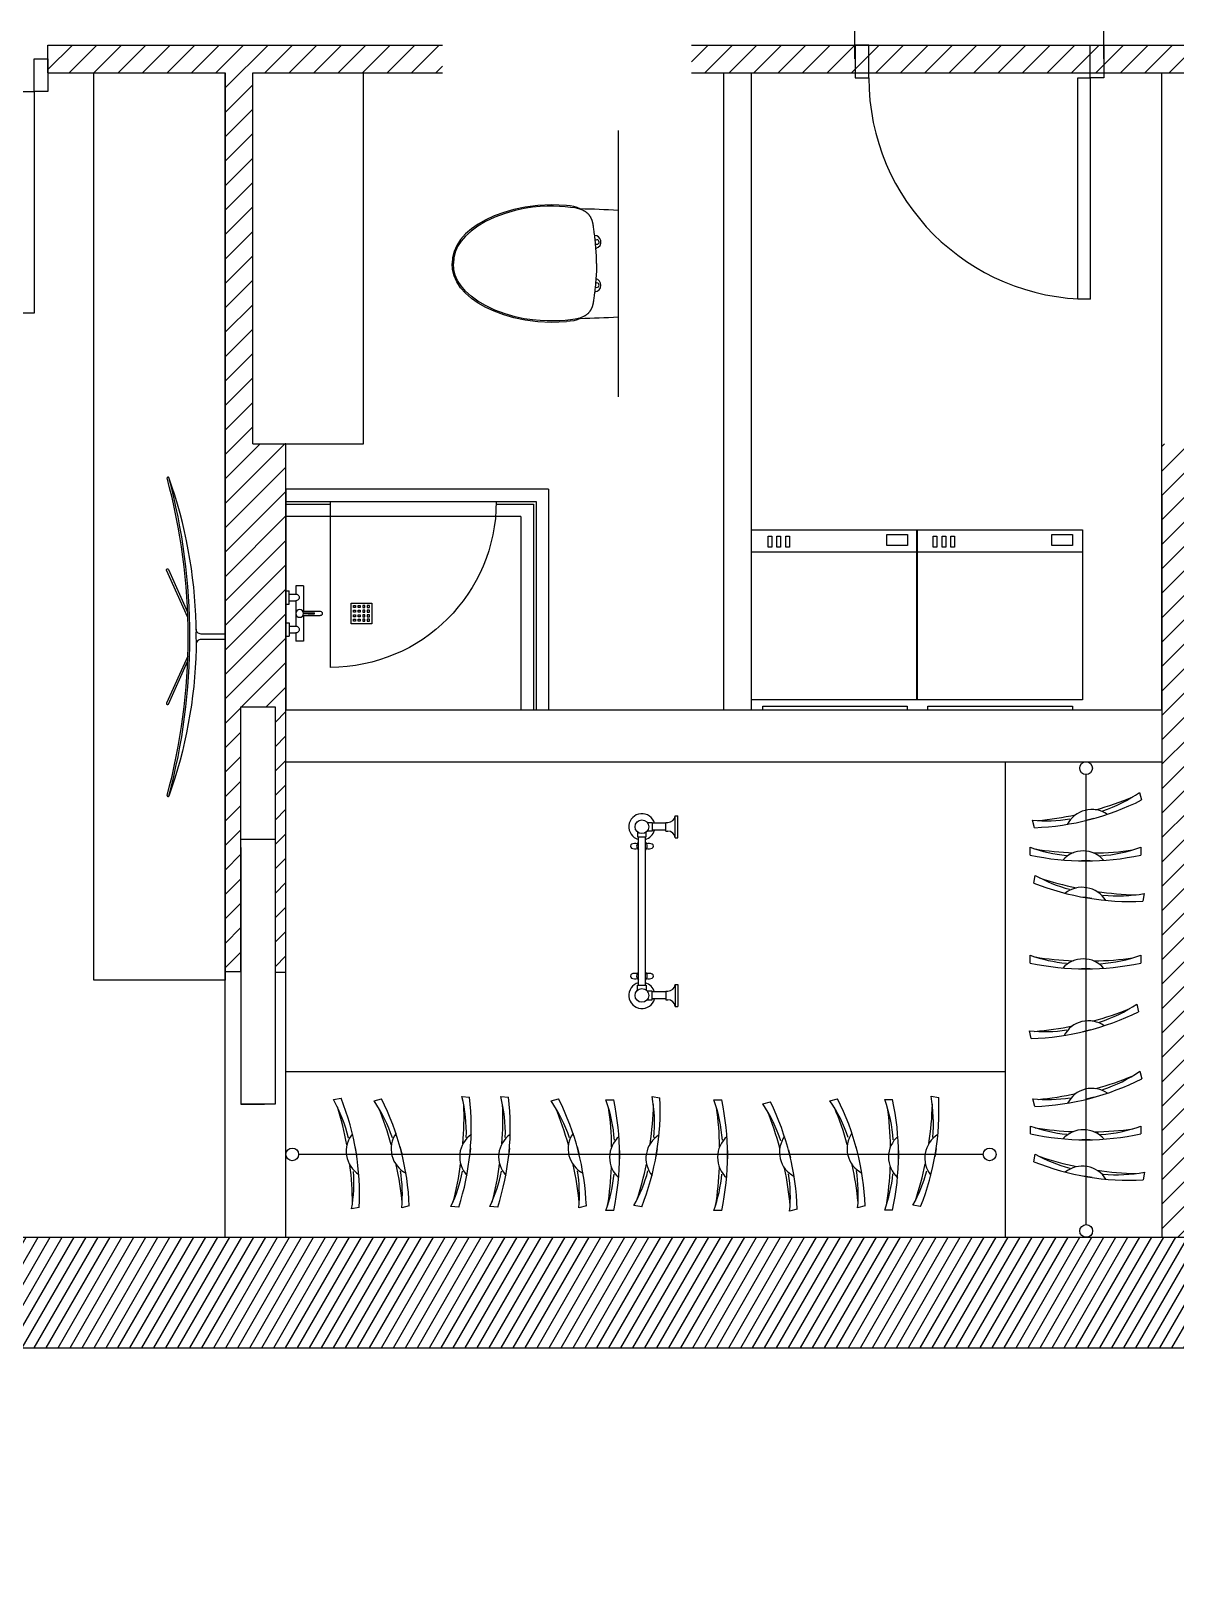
# Model space of a CAD drawing. Header units: millimetres. Extents: x 396 to 72702, y -25197 to 16014.
# Drawn here: x 25504 to 29642, y -25197 to -19554 of the extents above; entities that cross this region are included whole.
import ezdxf

# ---------------------------------------------------------------- set-up
doc = ezdxf.new("R2010")
doc.units = ezdxf.units.MM
doc.header["$MEASUREMENT"] = 0
for name, color, linetype in [('AR doors', 4, 'Continuous'), ('cad-block.com', 250, 'Continuous'), ('dwgmodels.com', 250, 'Continuous'), ('freecads.com', 7, 'Continuous')]:
    doc.layers.add(name, color=color, linetype=linetype)

# ---------------------------------------------------------------- blocks, each defined once
blk = doc.blocks.new('Samsung Curved UHD TV_top_cad-block.com')
at = {"color": 0}
for points in [[(-9.4, 104), (-9.4, 18.2, -0.414214), (-27.4, 0.2), (-43.3, 0.2, 0.08003), (-575.5, -98.3)], [(10.6, 104), (10.6, 18.2, 0.414214), (28.6, 0.2), (44.4, 0.2, -0.08003), (576.7, -98.3)], [(-69.5, -29.6), (-240.1, -106.2, -0.969023), (-243.1, -99.6), (-88.9, -30.3)], [(70.7, -29.6), (241.3, -106.2, 0.969023), (244.3, -99.6), (90.1, -30.3)]]:
    blk.add_lwpolyline(points, format="xyb", dxfattribs=at)
for points in [[(0.6, 105.8), (-7.6, 105.8)], [(0.6, 105.8), (8.8, 105.8)]]:
    blk.add_lwpolyline(points, dxfattribs=at)
for centre, radius, start, end in [((-7.6, 104), 1.8, 90, 180), ((8.8, 104), 1.8, 0, 90), ((-1.5, 2066.6), 2066.6, 269.2806, 270.801), ((0.6, -2232.7), 2210.8, 74.8955, 105.1045), ((0.6, -2232.7), 2204.3, 74.8955, 105.1045), ((-573.7, -101.2), 3.43, 122.2401, 267.969), ((574.9, -101.2), 3.43, 272.031, 57.7599)]:
    blk.add_arc(centre, radius, start, end, dxfattribs=at)
blk = doc.blocks.new('D910')
blk.add_lwpolyline([(405, 0), (405, 810), (360, 810), (360, 0), (405, 0)])
at = {"color": 0}
blk.add_arc((405, 0), 810, 90, 180, dxfattribs=at)
blk = doc.blocks.new('A$C45054F6D')
at = {"linetype": 'Continuous'}
for p, q in [((33.6, 610), (522.2, 610)), ((33.6, 596), (33.6, 610)), ((522.2, 596), (33.6, 596)), ((522.2, 610), (522.2, 596)), ((0, 575.1), (560, 575.1)), ((0, 0), (0, 575.1)), ((560, 575.1), (560, 0)), ((560, 75), (0, 75)), ((33.3, 53), (103.3, 53)), ((33.3, 16.3), (33.3, 53)), ((103.3, 53), (103.3, 16.3)), ((432.3, 21.5), (432.3, 58.3)), ((432.3, 58.3), (444.6, 58.3)), ((444.6, 58.3), (444.6, 21.5)), ((462.1, 21.5), (462.1, 58.3)), ((462.1, 58.3), (474.3, 58.3)), ((474.3, 58.3), (474.3, 21.5)), ((491.8, 21.5), (491.8, 58.3)), ((491.8, 58.3), (504.1, 58.3)), ((504.1, 58.3), (504.1, 21.5)), ((103.3, 16.3), (33.3, 16.3)), ((444.6, 21.5), (432.3, 21.5)), ((474.3, 21.5), (462.1, 21.5)), ((504.1, 21.5), (491.8, 21.5)), ((560, 0), (0, 0))]:
    blk.add_line(p, q, dxfattribs=at)
blk = doc.blocks.new('A$C5FDC330C')
for p, q in [((0, 0), (0, 0.95)), ((0, 0.95), (0.8, 0.95)), ((0.045, 0.95), (0.045, 0.045)), ((0.055, 0.95), (0.055, 0.7896)), ((0.1, 0.1), (0.1, 0.95)), ((0.35, 0.886), (0.35, 0.914)), ((0.35, 0.914), (0.38, 0.914)), ((0.368, 0.95), (0.368, 0.938)), ((0.416, 0.95), (0.368, 0.95)), ((0.416, 0.938), (0.368, 0.938)), ((0.38, 0.938), (0.38, 0.914)), ((0.404, 0.938), (0.404, 0.914)), ((0.404, 0.914), (0.496, 0.914)), ((0.416, 0.95), (0.416, 0.938)), ((0.484, 0.95), (0.484, 0.938)), ((0.484, 0.95), (0.532, 0.95)), ((0.484, 0.938), (0.532, 0.938)), ((0.496, 0.938), (0.496, 0.914)), ((0.52, 0.938), (0.52, 0.914)), ((0.52, 0.914), (0.55, 0.914)), ((0.532, 0.95), (0.532, 0.938)), ((0.55, 0.886), (0.55, 0.914)), ((0.8, 0), (0.8, 0.95)), ((0.35, 0.886), (0.442, 0.886)), ((0.442, 0.8885), (0.442, 0.8264)), ((0.448, 0.8701), (0.448, 0.8461)), ((0.452, 0.8701), (0.448, 0.8701)), ((0.4484, 0.8701), (0.4484, 0.8861)), ((0.4516, 0.8701), (0.4516, 0.8861)), ((0.452, 0.8701), (0.452, 0.8461)), ((0.458, 0.8885), (0.458, 0.8264)), ((0.458, 0.886), (0.55, 0.886)), ((0.452, 0.8461), (0.448, 0.8461)), ((0.045, 0.7896), (0.645, 0.7896)), ((0.4125, 0.7143), (0.4125, 0.6393)), ((0.4875, 0.7143), (0.4125, 0.7143)), ((0.4215, 0.7053), (0.4215, 0.6978)), ((0.429, 0.7053), (0.4215, 0.7053)), ((0.4215, 0.6978), (0.429, 0.6978)), ((0.4215, 0.6888), (0.4215, 0.6813)), ((0.429, 0.6888), (0.4215, 0.6888)), ((0.4215, 0.6813), (0.429, 0.6813)), ((0.429, 0.6978), (0.429, 0.7053)), ((0.429, 0.6813), (0.429, 0.6888)), ((0.438, 0.7053), (0.438, 0.6978)), ((0.4455, 0.7053), (0.438, 0.7053)), ((0.438, 0.6978), (0.4455, 0.6978)), ((0.438, 0.6888), (0.438, 0.6813)), ((0.4455, 0.6888), (0.438, 0.6888)), ((0.438, 0.6813), (0.4455, 0.6813)), ((0.4455, 0.6978), (0.4455, 0.7053)), ((0.4455, 0.6813), (0.4455, 0.6888)), ((0.4545, 0.7053), (0.4545, 0.6978)), ((0.462, 0.7053), (0.4545, 0.7053)), ((0.4545, 0.6978), (0.462, 0.6978)), ((0.4545, 0.6888), (0.4545, 0.6813)), ((0.462, 0.6888), (0.4545, 0.6888)), ((0.4545, 0.6813), (0.462, 0.6813)), ((0.462, 0.6978), (0.462, 0.7053)), ((0.462, 0.6813), (0.462, 0.6888)), ((0.471, 0.7053), (0.471, 0.6978)), ((0.4785, 0.7053), (0.471, 0.7053)), ((0.471, 0.6978), (0.4785, 0.6978)), ((0.471, 0.6888), (0.471, 0.6813)), ((0.4785, 0.6888), (0.471, 0.6888)), ((0.471, 0.6813), (0.4785, 0.6813)), ((0.4785, 0.6978), (0.4785, 0.7053)), ((0.4785, 0.6813), (0.4785, 0.6888)), ((0.4875, 0.6393), (0.4875, 0.7143)), ((0.4125, 0.6393), (0.4875, 0.6393)), ((0.4215, 0.6648), (0.4215, 0.6723)), ((0.4215, 0.6723), (0.429, 0.6723)), ((0.429, 0.6648), (0.4215, 0.6648)), ((0.4215, 0.6483), (0.4215, 0.6558)), ((0.4215, 0.6558), (0.429, 0.6558)), ((0.429, 0.6483), (0.4215, 0.6483)), ((0.429, 0.6723), (0.429, 0.6648)), ((0.429, 0.6558), (0.429, 0.6483)), ((0.438, 0.6648), (0.438, 0.6723)), ((0.438, 0.6723), (0.4455, 0.6723)), ((0.4455, 0.6648), (0.438, 0.6648)), ((0.438, 0.6483), (0.438, 0.6558)), ((0.438, 0.6558), (0.4455, 0.6558)), ((0.4455, 0.6483), (0.438, 0.6483)), ((0.4455, 0.6723), (0.4455, 0.6648)), ((0.4455, 0.6558), (0.4455, 0.6483)), ((0.4545, 0.6648), (0.4545, 0.6723)), ((0.4545, 0.6723), (0.462, 0.6723)), ((0.462, 0.6648), (0.4545, 0.6648)), ((0.4545, 0.6483), (0.4545, 0.6558)), ((0.4545, 0.6558), (0.462, 0.6558)), ((0.462, 0.6483), (0.4545, 0.6483)), ((0.462, 0.6723), (0.462, 0.6648)), ((0.462, 0.6558), (0.462, 0.6483)), ((0.471, 0.6648), (0.471, 0.6723)), ((0.471, 0.6723), (0.4785, 0.6723)), ((0.4785, 0.6648), (0.471, 0.6648)), ((0.471, 0.6483), (0.471, 0.6558)), ((0.471, 0.6558), (0.4785, 0.6558)), ((0.4785, 0.6483), (0.471, 0.6483)), ((0.4785, 0.6723), (0.4785, 0.6648)), ((0.4785, 0.6558), (0.4785, 0.6483)), ((0.055, 0.1897), (0.055, 0.055)), ((0.1, 0.1), (0.8, 0.1)), ((0.045, 0.045), (0.8, 0.045)), ((0.055, 0.055), (0.8, 0.055)), ((0, 0), (0.8, 0))]:
    blk.add_line(p, q)
blk.add_arc((0.045, 0.7896), 0.6, 270, 0)
for centre, major_axis, start_param, end_param in [((0.392, 0.914), (0.00849, 0.00849), 2.356194, 5.497787), ((0.45, 0.9), (0.0099, 0.0099), 5.497787, 11.780972), ((0.508, 0.914), (0.00849, 0.00849), 2.356194, 5.497787), ((0.45, 0.8264), (-0.00566, 0.00566), 0.785398, 3.926991)]:
    blk.add_ellipse(centre, major_axis=major_axis, ratio=1, start_param=start_param, end_param=end_param)
blk = doc.blocks.new('Towel Dryer 1_top_dwgmodels.com')
at = {"color": 0}
for p, q in [((-285.1, 0), (-365.1, 0)), ((-365.1, -9.9), (-365.1, 0)), ((-285.1, -9.9), (-285.1, 0)), ((244.9, 0), (324.9, 0)), ((244.9, -9.9), (244.9, 0)), ((324.9, -9.9), (324.9, 0)), ((-285.1, -9.9), (-365.1, -9.9)), ((-340.6, -43), (-340.6, -36.1)), ((-309.6, -43), (-340.6, -43)), ((-337.6, -43), (-337.6, -93.1)), ((-312.6, -43), (-312.6, -93.1)), ((-309.6, -43), (-309.6, -36.1)), ((244.9, -9.9), (324.9, -9.9)), ((269.4, -43), (269.4, -36.1)), ((269.4, -43), (300.4, -43)), ((272.4, -43), (272.4, -93.1)), ((297.4, -43), (297.4, -93.1)), ((300.4, -43), (300.4, -36.1)), ((248, -117.5), (-288.2, -117.5)), ((248, -142.5), (-288.2, -142.5))]:
    blk.add_line(p, q, dxfattribs=at)
for points in [[(-340.6, -110.5), (-340.6, -93.1), (-309.6, -93.1), (-309.6, -110.5)], [(300.4, -110.5), (300.4, -93.1), (269.4, -93.1), (269.4, -110.5)], [(-305.6, -145.5), (-288.2, -145.5), (-288.2, -114.5), (-305.6, -114.5)], [(265.5, -145.5), (248, -145.5), (248, -114.5), (265.5, -114.5)]]:
    blk.add_lwpolyline(points, dxfattribs=at)
for centre in [(-325.1, -130), (284.9, -130)]:
    blk.add_circle(centre, 24.9, dxfattribs=at)
for centre, radius, start, end in [((-366.8, -36.1), 26.3, 0.0919, 86.14), ((-283.4, -36.1), 26.2, 93.652, 180), ((243.3, -36.1), 26.2, 0, 86.348), ((326.7, -36.1), 26.3, 93.86, 179.9081), ((-325.1, -130), 47.2, 105.3417, 344.6583), ((-325.1, -130), 47.2, 15.3417, 74.6583), ((-255.1, -130), 19, 41.2231, 138.7769), ((-224.5, -105.3), 40.2, 161.3957, 191.3225), ((-255.1, -97.6), 9.06, 89.8433, 145.9281), ((-255, -97.6), 9.06, 34.0719, 90.1567), ((-285.6, -105.3), 40.2, 348.6775, 18.6043), ((214.9, -130), 19, 41.2231, 138.7769), ((245.5, -105.3), 40.2, 161.3957, 191.3225), ((214.9, -97.6), 9.06, 89.8433, 145.9281), ((215, -97.6), 9.06, 34.0719, 90.1567), ((184.4, -105.3), 40.2, 348.6775, 18.6043), ((284.9, -130), 47.2, 195.3417, 74.6583), ((284.9, -130), 47.2, 105.3417, 164.6583), ((-255.1, -130), 19, 221.2231, 318.7769), ((-224.5, -154.7), 40.2, 168.6775, 198.6043), ((-255.1, -162.4), 9.06, 214.0719, 270.1567), ((-255, -162.4), 9.06, 269.8433, 325.9281), ((-285.6, -154.7), 40.2, 341.3957, 11.3225), ((214.9, -130), 19, 221.2231, 318.7769), ((245.5, -154.7), 40.2, 168.6775, 198.6043), ((214.9, -162.4), 9.06, 214.0719, 270.1567), ((215, -162.4), 9.06, 269.8433, 325.9281), ((184.4, -154.7), 40.2, 341.3957, 11.3225)]:
    blk.add_arc(centre, radius, start, end, dxfattribs=at)

msp = doc.modelspace()

# ---------------------------------------------------------------- hatches: boundary and pattern name
at = {"true_color": 0x000000, "transparency": 33554653}
h = msp.add_hatch(dxfattribs=at)
h.set_pattern_fill('ANSI31', color=18, scale=500)
h.set_pattern_definition([(45, (0, -25457.51), (-44.19417, 44.19417), [])])
h.paths.add_polyline_path([(31516.17, -22709.99), (32445.98, -21778.38), (32237.37, -21573.06), (32167.69, -21643.87), (32304.56, -21778.51), (31416.17, -22668.62), (31416.17, -23915.39), (31516.17, -23915.39)])
h.paths.add_polyline_path([(29592.41, -21045.99), (29592.41, -23915.39), (29692.41, -23915.39), (29692.41, -21145.99), (30294.06, -21145.99), (30294.06, -19800.8), (31332.52, -20822.32), (31668.66, -21152.98), (31738.46, -21082.05), (30236.2, -19603.54), (27890.83, -19603.54), (27890.83, -19703.54), (30194.06, -19703.54), (30194.06, -21045.99)])
h.paths.add_polyline_path([(26424.62, -22956.01), (26424.62, -21045.99), (26304.97, -21045.99), (26304.97, -19703.54), (26990.83, -19703.54), (26990.83, -19603.54), (25564.22, -19603.54), (25564.22, -19703.54), (26204.97, -19703.54), (26204.97, -22953.8), (26261.73, -22953.8), (26261.73, -22505.76), (26261.73, -21997.34), (26385.52, -21997.34), (26385.52, -22956.01)])
h = msp.add_hatch(dxfattribs=at)
h.set_pattern_fill('ANSI31', color=18, scale=300, angle=15)
h.set_pattern_definition([(60, (0, -25457.51), (-32.475953, 18.75), [])])
h.paths.add_polyline_path([(31516.17, -23915.39), (31416.17, -23915.39), (24141.02, -23915.39), (24141.02, -24315.39), (32445.39, -24315.39), (33372.24, -25197.28), (34950.01, -23612.83), (34927.85, -23590.67), (34927.85, -23590.67), (34857.84, -23520.66), (34818.05, -23480.86), (34283.22, -24013.37), (33530.04, -24760.93), (33173.67, -24430.09), (33024.96, -24590.27), (32585.87, -24151.62), (31516.17, -24151.62)])

# ---------------------------------------------------------------- linework, layer by layer
for p, q in [((28482.32, -19653.54), (28482.32, -19553.54)), ((29382.32, -19653.54), (29382.32, -19553.54)), ((25564.22, -19603.54), (26990.83, -19603.54)), ((25564.22, -19703.54), (25564.22, -19603.54)), ((27890.83, -19603.54), (30236.2, -19603.54)), ((25564.22, -19703.54), (26204.97, -19703.54)), ((26204.97, -23915.39), (26204.97, -19703.54)), ((26304.97, -19703.54), (26990.83, -19703.54)), ((26304.97, -21045.99), (26304.97, -19703.54)), ((26304.97, -19703.54), (26904.97, -19703.54)), ((26704.97, -21045.99), (26704.97, -19703.54)), ((27890.83, -19703.54), (30194.06, -19703.54)), ((28008.52, -22009.16), (28008.52, -19703.54)), ((28108.52, -22009.16), (28108.52, -19703.54)), ((29592.41, -21045.99), (29592.41, -19703.54)), ((29592.41, -22009.16), (29592.41, -19703.54)), ((27625.85, -19912.42), (27625.85, -20875.6)), ((26304.97, -21045.99), (26421.52, -21045.99)), ((26304.97, -21045.99), (26704.97, -21045.99)), ((26424.62, -21045.99), (26421.52, -21045.99)), ((26424.62, -23915.39), (26424.62, -21045.99)), ((26424.62, -22009.16), (26424.62, -21045.99)), ((29592.41, -21232.49), (29592.41, -23915.39)), ((26261.73, -22953.8), (26261.73, -21997.34)), ((26261.73, -21997.34), (26385.52, -21997.34)), ((26385.52, -21997.34), (26385.52, -22956.01)), ((29592.41, -22009.16), (26424.62, -22009.16)), ((26424.62, -22195.67), (29592.41, -22195.67)), ((29026.99, -23915.39), (29026.99, -22195.67)), ((26385.52, -22476.93), (26261.73, -22476.93)), ((26261.73, -22505.76), (26261.73, -23433.43)), ((26204.97, -22953.8), (26261.73, -22953.8)), ((26385.52, -22956.01), (26424.62, -22956.01)), ((26424.62, -23915.39), (26424.62, -23315.39)), ((26424.62, -23315.39), (29026.99, -23315.39)), ((26261.73, -23433.43), (26347.58, -23433.43)), ((24141.02, -23915.39), (31416.17, -23915.39)), ((24141.02, -24315.39), (32445.39, -24315.39))]:
    msp.add_line(p, q)
at = {"color": 0}
for p, q in [((29317.81, -23869.31), (29317.81, -22240.97)), ((29511.79, -22306.48), (29518.86, -22333.75)), ((29346.6, -22400.39), (29317.36, -22407.96)), ((29131.8, -22434.01), (29124.74, -22406.73)), ((29115.89, -22532.97), (29115.89, -22504.79)), ((29515.72, -22504.79), (29515.72, -22532.97)), ((29332.26, -22554.28), (29302.05, -22554.28)), ((29128.9, -22634.08), (29133.52, -22606.29)), ((29338.82, -22690.64), (29309.02, -22685.68)), ((29527.92, -22671.96), (29523.29, -22699.75)), ((29115.89, -22923.32), (29115.89, -22895.14)), ((29515.72, -22895.14), (29515.72, -22923.32)), ((29332.26, -22944.63), (29302.05, -22944.63)), ((29501.11, -23072.11), (29507.94, -23099.45)), ((29120.03, -23196.34), (29113.2, -23169)), ((29335.11, -23164.59), (29305.8, -23171.91)), ((29512.57, -23314.8), (29519.64, -23342.07)), ((26596.52, -23417.35), (26624.31, -23412.72)), ((26743.24, -23422.06), (26770.51, -23415)), ((27060.74, -23406.03), (27088.78, -23408.79)), ((27201.6, -23406.03), (27229.64, -23408.79)), ((27383.5, -23422.06), (27410.77, -23415)), ((27581.82, -23418.13), (27609.99, -23418.13)), ((27748.98, -23405.93), (27776.77, -23410.56)), ((27972.17, -23418.13), (28000.34, -23418.13)), ((28391.82, -23421.28), (28419.09, -23414.22)), ((28590.13, -23417.35), (28618.31, -23417.35)), ((28757.3, -23405.15), (28785.09, -23409.78)), ((29132.58, -23442.32), (29125.52, -23415.05)), ((29347.38, -23408.71), (29318.14, -23416.28)), ((28149.14, -23432.74), (28176.47, -23425.92)), ((29116.67, -23541.28), (29116.67, -23513.11)), ((29516.5, -23513.11), (29516.5, -23541.28)), ((26675.47, -23590.19), (26680.43, -23619.99)), ((26837.15, -23587.25), (26844.72, -23616.5)), ((27477.41, -23587.25), (27484.98, -23616.5)), ((28485.73, -23586.47), (28493.3, -23615.72)), ((29333.04, -23562.6), (29302.83, -23562.6)), ((28946.33, -23615.72), (26469.92, -23615.72)), ((27092.01, -23593.46), (27089.05, -23623.52)), ((27232.87, -23593.46), (27229.91, -23623.52)), ((27631.3, -23601.6), (27631.3, -23631.8)), ((27767.66, -23595.03), (27762.7, -23624.83)), ((28021.66, -23601.6), (28021.66, -23631.8)), ((28241.61, -23598.74), (28248.93, -23628.05)), ((28639.62, -23600.82), (28639.62, -23631.03)), ((28775.98, -23594.25), (28771.02, -23624.05)), ((29129.68, -23642.39), (29134.3, -23614.6)), ((29339.6, -23698.96), (29309.8, -23694)), ((29528.7, -23680.28), (29524.07, -23708.07)), ((26689.98, -23807.12), (26662.19, -23811.75)), ((26870.77, -23802.05), (26843.5, -23809.12)), ((27049.59, -23806.7), (27021.55, -23803.93)), ((27190.44, -23806.7), (27162.41, -23803.93)), ((27511.03, -23802.05), (27483.76, -23809.12)), ((27711.1, -23804.96), (27683.31, -23800.33)), ((28273.36, -23813.83), (28246.03, -23820.65)), ((28519.35, -23801.27), (28492.07, -23808.34)), ((28719.42, -23804.18), (28691.63, -23799.55)), ((27609.99, -23817.96), (27581.82, -23817.96)), ((28000.34, -23817.96), (27972.17, -23817.96)), ((28618.31, -23817.18), (28590.13, -23817.18))]:
    msp.add_line(p, q, dxfattribs=at)
at = {"color": 7}
for p, q in [((26385.52, -22476.67), (26385.52, -23433.43)), ((26385.52, -23433.43), (26261.73, -23433.43))]:
    msp.add_line(p, q, dxfattribs=at)
msp.add_lwpolyline([(25729.97, -19703.54), (26204.97, -19703.54), (26204.97, -22985.05), (25729.97, -22985.05)], close=True, dxfattribs=at)
for points in [[(29332.9, -19722.15), (29332.9, -20522.72), (29288.42, -20522.72), (29288.42, -19722.15), (29332.9, -19722.15)], [(29592.41, -21232.49), (29592.41, -21045.99)]]:
    msp.add_lwpolyline(points)
at = {"color": 0}
for centre in [(29318.14, -22218.71), (26447.66, -23615.39), (28969.37, -23615.39), (29318.47, -23892.35)]:
    msp.add_circle(centre, 23.04, dxfattribs=at)
for centre, radius, start, end in [((29332.9, -19722.15), 800.57, 180, 270), ((29094.02, -21490.85), 943.91, 272.29402, 296.74906), ((29077.15, -21348.31), 1057.2, 285.10757, 292.81467), ((29204.74, -21855.79), 545.35, 288.54892, 304.26665), ((29173.41, -21861.25), 547.65, 264.9006, 279.0392), ((29048.42, -21356.1), 1056.52, 275.15836, 282.67149), ((29338.51, -22467.47), 99.19, 55.20354, 152.95249), ((29299.79, -21988.95), 547.65, 250.37906, 264.51766), ((29305.46, -21468.58), 1056.52, 260.63682, 268.14996), ((29307.61, -22617.19), 99.19, 40.682, 138.43095), ((29335.21, -21468.25), 1057.2, 270.58604, 278.29314), ((29331.48, -21991.51), 545.35, 274.02738, 289.74511), ((29315.81, -21610.47), 943.91, 257.77248, 282.22752), ((29399.65, -22127.65), 547.65, 240.92528, 255.06388), ((29490.71, -21615.29), 1056.52, 251.18304, 258.69618), ((29477.62, -21756.95), 943.91, 248.31871, 272.77374), ((29304.18, -22748.65), 99.19, 31.22823, 128.97718), ((29520.12, -21619.85), 1057.2, 261.13226, 268.83936), ((29430.49, -22135.38), 545.35, 264.57361, 280.29134), ((29299.79, -22379.3), 547.65, 250.37906, 264.51766), ((29305.46, -21858.94), 1056.52, 260.63682, 268.14996), ((29307.61, -23007.54), 99.19, 40.682, 138.43095), ((29335.21, -21858.6), 1057.2, 270.58604, 278.29314), ((29331.48, -22381.86), 545.35, 274.02738, 289.74511), ((29315.81, -22000.82), 943.91, 257.77248, 282.22752), ((29197.98, -22618.77), 545.35, 288.05123, 303.76896), ((29090.44, -22252.89), 943.91, 271.79633, 296.25136), ((29326.44, -23231.59), 99.19, 54.70585, 152.4548), ((29074.81, -22110.21), 1057.2, 284.60988, 292.31698), ((29166.61, -22623.97), 547.65, 264.4029, 278.5415), ((29046.01, -22117.74), 1056.52, 274.66066, 282.1738), ((29094.8, -22499.17), 943.91, 272.29402, 296.74906), ((29077.93, -22356.63), 1057.2, 285.10757, 292.81467), ((29205.52, -22864.1), 545.35, 288.54892, 304.26665), ((26120.47, -23683.39), 545.35, 13.4812, 29.19893), ((25747.18, -23761.44), 943.91, 357.2263, 21.68133), ((25927.61, -23839.84), 943.91, 2.29402, 26.74906), ((26151.13, -23517.32), 943.91, 342.14697, 6.602), ((26531.87, -23539.07), 545.35, 358.40187, 14.1196), ((26291.99, -23517.32), 943.91, 342.14697, 6.602), ((26672.73, -23539.07), 545.35, 358.40187, 14.1196), ((26567.88, -23839.84), 943.91, 2.29402, 26.74906), ((27068.53, -23602.37), 545.35, 4.02738, 19.74511), ((26687.49, -23618.05), 943.91, 347.77248, 12.22752), ((26833.97, -23456.24), 943.91, 338.31871, 2.77374), ((27212.4, -23503.36), 545.35, 354.57361, 10.29134), ((27458.88, -23602.37), 545.35, 4.02738, 19.74511), ((27077.84, -23618.05), 943.91, 347.77248, 12.22752), ((27941.13, -23728.34), 545.35, 18.54892, 34.26665), ((27576.19, -23839.06), 943.91, 2.29402, 26.74906), ((28076.85, -23601.59), 545.35, 4.02738, 19.74511), ((27695.81, -23617.27), 943.91, 347.77248, 12.22752), ((27842.29, -23455.46), 943.91, 338.31871, 2.77374), ((28220.72, -23502.58), 545.35, 354.57361, 10.29134), ((29174.19, -22869.57), 547.65, 264.9006, 279.0392), ((29049.2, -22364.41), 1056.52, 275.15836, 282.67149), ((29339.29, -23475.78), 99.19, 55.20354, 152.95249), ((25603.7, -23765.66), 1057.2, 10.03985, 17.74695), ((26292.55, -23729.12), 545.35, 18.54892, 34.26665), ((25785.07, -23856.71), 1057.2, 15.10757, 22.81467), ((26011.5, -23484.06), 1057.2, 354.96053, 2.66762), ((26152.36, -23484.06), 1057.2, 354.96053, 2.66762), ((26932.81, -23729.12), 545.35, 18.54892, 34.26665), ((26425.33, -23856.71), 1057.2, 15.10757, 22.81467), ((26545.27, -23598.64), 1057.2, 0.58604, 8.29314), ((26696.87, -23413.74), 1057.2, 351.13226, 358.83936), ((26935.63, -23598.64), 1057.2, 0.58604, 8.29314), ((27695.79, -23735.87), 545.35, 18.05123, 33.76896), ((27187.23, -23859.05), 1057.2, 14.60988, 22.31698), ((27329.91, -23843.42), 943.91, 1.79633, 26.25136), ((27433.65, -23855.93), 1057.2, 15.10757, 22.81467), ((27553.59, -23597.86), 1057.2, 0.58604, 8.29314), ((27705.19, -23412.96), 1057.2, 351.13226, 358.83936), ((29300.57, -22997.26), 547.65, 250.37906, 264.51766), ((29306.24, -22476.9), 1056.52, 260.63682, 268.14996), ((29308.39, -23625.51), 99.19, 40.682, 138.43095), ((29335.99, -22476.57), 1057.2, 270.58604, 278.29314), ((29332.26, -22999.82), 545.35, 274.02738, 289.74511), ((26741.57, -23604.17), 99.19, 140.13582, 237.88477), ((26904.23, -23595.34), 99.19, 145.20354, 242.95249), ((27152.2, -23624.16), 99.19, 125.05649, 222.80544), ((27293.06, -23624.16), 99.19, 125.05649, 222.80544), ((27544.49, -23595.34), 99.19, 145.20354, 242.95249), ((27694.21, -23626.25), 99.19, 130.682, 228.43095), ((27825.67, -23629.68), 99.19, 121.22823, 218.97718), ((28084.56, -23626.25), 99.19, 130.682, 228.43095), ((28308.61, -23607.41), 99.19, 144.70585, 242.4548), ((28552.81, -23594.56), 99.19, 145.20354, 242.95249), ((28702.53, -23625.47), 99.19, 130.682, 228.43095), ((28833.99, -23628.9), 99.19, 121.22823, 218.97718), ((29316.59, -22618.79), 943.91, 257.77248, 282.22752), ((29478.4, -22765.26), 943.91, 248.31871, 272.77374), ((29400.43, -23135.97), 547.65, 240.92528, 255.06388), ((29491.49, -22623.61), 1056.52, 251.18304, 258.69618), ((25608.92, -23794.96), 1056.52, 0.09064, 7.60377), ((26123.15, -23715.08), 547.65, 349.83287, 3.97147), ((25792.86, -23885.43), 1056.52, 5.15836, 12.67149), ((26298.02, -23760.44), 547.65, 354.9006, 9.0392), ((26526.21, -23570.36), 547.65, 334.75355, 348.89215), ((26008.91, -23513.71), 1056.52, 345.01131, 352.52444), ((26667.07, -23570.36), 547.65, 334.75355, 348.89215), ((26149.77, -23513.71), 1056.52, 345.01131, 352.52444), ((26433.12, -23885.43), 1056.52, 5.15836, 12.67149), ((26938.28, -23760.44), 547.65, 354.9006, 9.0392), ((27065.97, -23634.07), 547.65, 340.37906, 354.51766), ((26545.61, -23628.4), 1056.52, 350.63682, 358.14996), ((27204.67, -23534.2), 547.65, 330.92528, 345.06388), ((26692.31, -23443.14), 1056.52, 341.18304, 348.69618), ((27456.32, -23634.07), 547.65, 340.37906, 354.51766), ((26935.96, -23628.4), 1056.52, 350.63682, 358.14996), ((27194.77, -23887.84), 1056.52, 4.66066, 12.1738), ((27700.99, -23767.24), 547.65, 354.4029, 8.5415), ((27441.44, -23884.65), 1056.52, 5.15836, 12.67149), ((27946.59, -23759.66), 547.65, 354.9006, 9.0392), ((28074.29, -23633.29), 547.65, 340.37906, 354.51766), ((27553.93, -23627.62), 1056.52, 350.63682, 358.14996), ((28212.99, -23533.42), 547.65, 330.92528, 345.06388), ((27700.63, -23442.36), 1056.52, 341.18304, 348.69618), ((29304.96, -23756.96), 99.19, 31.22823, 128.97718), ((29520.9, -22628.16), 1057.2, 261.13226, 268.83936), ((29431.27, -23143.7), 545.35, 264.57361, 280.29134)]:
    msp.add_arc(centre, radius, start, end, dxfattribs=at)
at = {"layer": 'AR doors', "color": 7}
for points in [[(28532.33, -19603.54), (28482.91, -19603.54), (28482.91, -19722.15), (28532.33, -19722.15)], [(29332.9, -19603.54), (29382.32, -19603.54), (29382.32, -19722.15), (29332.9, -19722.15)], [(25514.81, -19653.54), (25564.22, -19653.54), (25564.22, -19772.15), (25514.81, -19772.15)]]:
    msp.add_lwpolyline(points, close=True, dxfattribs=at)
at = {"layer": 'freecads.com'}
for p, q in [((27249.24, -20198.29), (27212.07, -20209.12)), ((27253.5, -20201.75), (27217.03, -20212.23)), ((27290.12, -20189.54), (27249.24, -20198.29)), ((27286.14, -20194.76), (27253.5, -20201.75)), ((27316.01, -20190.34), (27286.14, -20194.76)), ((27335.16, -20183.59), (27290.12, -20189.54)), ((27343.48, -20187.87), (27316.01, -20190.34)), ((27384.89, -20181.39), (27335.16, -20183.59)), ((27368.74, -20186.83), (27343.48, -20187.87)), ((27392.12, -20186.83), (27368.74, -20186.83)), ((27438.77, -20184.05), (27384.89, -20181.39)), ((27413.85, -20187.58), (27392.12, -20186.83)), ((27434.13, -20188.86), (27413.85, -20187.58)), ((27453.11, -20190.5), (27434.13, -20188.86)), ((27452.25, -20185.47), (27439.04, -20184.07)), ((27465.67, -20187.34), (27452.25, -20185.47)), ((27470.9, -20192.76), (27453.11, -20190.5)), ((27478, -20190.55), (27465.67, -20187.34)), ((27487.41, -20196.58), (27470.9, -20192.76)), ((27488.74, -20196.01), (27478, -20190.55)), ((27501.1, -20202.41), (27487.41, -20196.58)), ((27491.54, -20198.34), (27488.74, -20196.01)), ((27501.97, -20202.89), (27501.1, -20202.41)), ((27503.61, -20203.81), (27501.97, -20202.89)), ((27505.14, -20204.69), (27503.61, -20203.81)), ((27625.85, -20201.37), (27625.85, -20586.65)), ((27118.2, -20258.64), (27094.3, -20276.18)), ((27119.94, -20251.05), (27095.5, -20268.22)), ((27146.23, -20241.98), (27118.2, -20258.64)), ((27147.53, -20235.48), (27119.94, -20251.05)), ((27179.66, -20226.15), (27146.23, -20241.98)), ((27178.22, -20221.53), (27147.53, -20235.48)), ((27212.07, -20209.12), (27178.22, -20221.53)), ((27217.03, -20212.23), (27179.66, -20226.15)), ((27506.62, -20205.58), (27505.14, -20204.69)), ((27508, -20206.46), (27506.62, -20205.58)), ((27509.33, -20207.35), (27508, -20206.46)), ((27510.6, -20208.25), (27509.33, -20207.35)), ((27511.82, -20209.16), (27510.6, -20208.25)), ((27512.98, -20210.09), (27511.82, -20209.16)), ((27514.1, -20211.02), (27512.98, -20210.09)), ((27515.18, -20211.98), (27514.1, -20211.02)), ((27516.23, -20212.95), (27515.18, -20211.98)), ((27517.23, -20213.92), (27516.23, -20212.95)), ((27518.2, -20214.92), (27517.23, -20213.92)), ((27519.14, -20215.92), (27518.2, -20214.92)), ((27520.04, -20216.94), (27519.14, -20215.92)), ((27520.9, -20217.96), (27520.04, -20216.94)), ((27521.74, -20218.99), (27520.9, -20217.96)), ((27522.54, -20220.03), (27521.74, -20218.99)), ((27523.3, -20221.07), (27522.54, -20220.03)), ((27524.04, -20222.11), (27523.3, -20221.07)), ((27524.74, -20223.14), (27524.04, -20222.11)), ((27525.4, -20224.18), (27524.74, -20223.14)), ((27526.04, -20225.21), (27525.4, -20224.18)), ((27526.65, -20226.24), (27526.04, -20225.21)), ((27527.22, -20227.27), (27526.65, -20226.24)), ((27527.78, -20228.29), (27527.22, -20227.27)), ((27528.29, -20229.3), (27527.78, -20228.29)), ((27528.79, -20230.3), (27528.29, -20229.3)), ((27529.26, -20231.28), (27528.79, -20230.3)), ((27529.7, -20232.26), (27529.26, -20231.28)), ((27530.13, -20233.21), (27529.7, -20232.26)), ((27530.52, -20234.15), (27530.13, -20233.21)), ((27530.89, -20235.07), (27530.52, -20234.15)), ((27531.25, -20235.98), (27530.89, -20235.07)), ((27531.58, -20236.87), (27531.25, -20235.98)), ((27531.89, -20237.75), (27531.58, -20236.87)), ((27532.19, -20238.61), (27531.89, -20237.75)), ((27532.48, -20239.46), (27532.19, -20238.61)), ((27532.75, -20240.31), (27532.48, -20239.46)), ((27533, -20241.14), (27532.75, -20240.31)), ((27533.25, -20241.96), (27533, -20241.14)), ((27533.48, -20242.77), (27533.25, -20241.96)), ((27533.7, -20243.57), (27533.48, -20242.77)), ((27533.91, -20244.35), (27533.7, -20243.57)), ((27534.11, -20245.12), (27533.91, -20244.35)), ((27534.3, -20245.88), (27534.11, -20245.12)), ((27534.48, -20246.61), (27534.3, -20245.88)), ((27534.64, -20247.34), (27534.48, -20246.61)), ((27534.8, -20248.05), (27534.64, -20247.34)), ((27534.95, -20248.74), (27534.8, -20248.05)), ((27535.1, -20249.41), (27534.95, -20248.74)), ((27535.23, -20250.07), (27535.1, -20249.41)), ((27535.36, -20250.7), (27535.23, -20250.07)), ((27535.48, -20251.33), (27535.36, -20250.7)), ((27535.6, -20251.93), (27535.48, -20251.33)), ((27535.7, -20252.53), (27535.6, -20251.93)), ((27535.91, -20253.68), (27535.7, -20252.53)), ((27536.1, -20254.78), (27535.91, -20253.68)), ((27536.27, -20255.84), (27536.1, -20254.78)), ((27536.42, -20256.85), (27536.27, -20255.84)), ((27536.57, -20257.81), (27536.42, -20256.85)), ((27536.77, -20259.17), (27536.57, -20257.81)), ((27537, -20260.82), (27536.77, -20259.17)), ((27537.34, -20263.36), (27537, -20260.82)), ((27056.32, -20306.77), (27042.22, -20327.98)), ((27057.86, -20313.17), (27045.55, -20332.49)), ((27074.24, -20286.85), (27056.32, -20306.77)), ((27074.15, -20294.38), (27057.86, -20313.17)), ((27094.3, -20276.18), (27074.15, -20294.38)), ((27095.5, -20268.22), (27074.24, -20286.85)), ((27538.01, -20267.97), (27537.3, -20263.09)), ((27538.47, -20271.34), (27538.01, -20267.97)), ((27539.2, -20276.79), (27538.47, -20271.34)), ((27539.79, -20281.36), (27539.2, -20276.79)), ((27540.56, -20287.56), (27539.79, -20281.36)), ((27541.46, -20295.1), (27540.56, -20287.56)), ((27542.01, -20299.84), (27541.46, -20295.1)), ((27542.11, -20300.84), (27542.05, -20300.26)), ((27542.21, -20302.06), (27542.11, -20300.84)), ((27542.33, -20303.33), (27542.21, -20302.06)), ((27542.53, -20305.19), (27542.35, -20303.52)), ((27545.64, -20337.24), (27542.53, -20305.19)), ((27027.32, -20372.9), (27025.85, -20394.01)), ((27032.55, -20350.26), (27027.32, -20372.9)), ((27032.13, -20373.24), (27030.59, -20394.01)), ((27037.07, -20352.46), (27032.13, -20373.24)), ((27042.22, -20327.98), (27032.55, -20350.26)), ((27045.55, -20332.49), (27037.07, -20352.46)), ((27547.45, -20367.6), (27545.64, -20337.24)), ((27548, -20394.01), (27547.45, -20367.6)), ((27027.32, -20415.13), (27025.85, -20394.01)), ((27032.55, -20437.76), (27027.32, -20415.13)), ((27032.13, -20414.79), (27030.59, -20394.01)), ((27037.07, -20435.57), (27032.13, -20414.79)), ((27547.45, -20420.42), (27545.64, -20450.79)), ((27548, -20394.01), (27547.45, -20420.42)), ((27042.22, -20460.04), (27032.55, -20437.76)), ((27045.55, -20455.53), (27037.07, -20435.57)), ((27056.32, -20481.26), (27042.22, -20460.04)), ((27057.86, -20474.85), (27045.55, -20455.53)), ((27074.24, -20501.18), (27056.32, -20481.26)), ((27074.15, -20493.65), (27057.86, -20474.85)), ((27542.21, -20485.96), (27542.11, -20487.19)), ((27542.33, -20484.69), (27542.21, -20485.96)), ((27542.53, -20482.84), (27542.35, -20484.5)), ((27545.64, -20450.79), (27542.53, -20482.84)), ((27094.3, -20511.84), (27074.15, -20493.65)), ((27095.5, -20519.8), (27074.24, -20501.18)), ((27118.2, -20529.38), (27094.3, -20511.84)), ((27119.94, -20536.97), (27095.5, -20519.8)), ((27146.23, -20546.04), (27118.2, -20529.38)), ((27147.53, -20552.54), (27119.94, -20536.97)), ((27534.11, -20542.91), (27533.91, -20543.67)), ((27534.3, -20542.15), (27534.11, -20542.91)), ((27534.48, -20541.41), (27534.3, -20542.15)), ((27534.64, -20540.69), (27534.48, -20541.41)), ((27534.8, -20539.98), (27534.64, -20540.69)), ((27534.95, -20539.29), (27534.8, -20539.98)), ((27535.1, -20538.62), (27534.95, -20539.29)), ((27535.23, -20537.96), (27535.1, -20538.62)), ((27535.36, -20537.32), (27535.23, -20537.96)), ((27535.48, -20536.7), (27535.36, -20537.32)), ((27535.6, -20536.09), (27535.48, -20536.7)), ((27535.7, -20535.49), (27535.6, -20536.09)), ((27535.91, -20534.34), (27535.7, -20535.49)), ((27536.1, -20533.24), (27535.91, -20534.34)), ((27536.27, -20532.18), (27536.1, -20533.24)), ((27536.42, -20531.17), (27536.27, -20532.18)), ((27536.57, -20530.21), (27536.42, -20531.17)), ((27536.77, -20528.86), (27536.57, -20530.21)), ((27537, -20527.2), (27536.77, -20528.86)), ((27537.34, -20524.67), (27537, -20527.2)), ((27538.01, -20520.05), (27537.3, -20524.93)), ((27538.47, -20516.69), (27538.01, -20520.05)), ((27539.2, -20511.23), (27538.47, -20516.69)), ((27539.79, -20506.66), (27539.2, -20511.23)), ((27540.56, -20500.47), (27539.79, -20506.66)), ((27541.46, -20492.92), (27540.56, -20500.47)), ((27542.01, -20488.18), (27541.46, -20492.92)), ((27542.11, -20487.19), (27542.05, -20487.76)), ((27179.66, -20561.87), (27146.23, -20546.04)), ((27178.22, -20566.5), (27147.53, -20552.54)), ((27212.07, -20578.91), (27178.22, -20566.5)), ((27217.03, -20575.79), (27179.66, -20561.87)), ((27249.24, -20589.73), (27212.07, -20578.91)), ((27253.5, -20586.28), (27217.03, -20575.79)), ((27290.12, -20598.48), (27249.24, -20589.73)), ((27286.14, -20593.27), (27253.5, -20586.28)), ((27316.01, -20597.69), (27286.14, -20593.27)), ((27335.16, -20604.43), (27290.12, -20598.48)), ((27343.48, -20600.16), (27316.01, -20597.69)), ((27434.13, -20599.16), (27413.85, -20600.45)), ((27453.11, -20597.52), (27434.13, -20599.16)), ((27470.9, -20595.26), (27453.11, -20597.52)), ((27478, -20597.48), (27465.67, -20600.69)), ((27487.41, -20591.44), (27470.9, -20595.26)), ((27488.74, -20592.02), (27478, -20597.48)), ((27501.1, -20585.62), (27487.41, -20591.44)), ((27491.54, -20589.69), (27488.74, -20592.02)), ((27501.97, -20585.14), (27501.1, -20585.62)), ((27503.61, -20584.21), (27501.97, -20585.14)), ((27505.14, -20583.33), (27503.61, -20584.21)), ((27506.62, -20582.44), (27505.14, -20583.33)), ((27508, -20581.57), (27506.62, -20582.44)), ((27509.33, -20580.68), (27508, -20581.57)), ((27510.6, -20579.78), (27509.33, -20580.68)), ((27511.82, -20578.86), (27510.6, -20579.78)), ((27512.98, -20577.94), (27511.82, -20578.86)), ((27514.1, -20577), (27512.98, -20577.94)), ((27515.18, -20576.05), (27514.1, -20577)), ((27516.23, -20575.08), (27515.18, -20576.05)), ((27517.23, -20574.1), (27516.23, -20575.08)), ((27518.2, -20573.11), (27517.23, -20574.1)), ((27519.14, -20572.1), (27518.2, -20573.11)), ((27520.04, -20571.09), (27519.14, -20572.1)), ((27520.9, -20570.06), (27520.04, -20571.09)), ((27521.74, -20569.03), (27520.9, -20570.06)), ((27522.54, -20568), (27521.74, -20569.03)), ((27523.3, -20566.96), (27522.54, -20568)), ((27524.04, -20565.92), (27523.3, -20566.96)), ((27524.74, -20564.88), (27524.04, -20565.92)), ((27525.4, -20563.84), (27524.74, -20564.88)), ((27526.04, -20562.81), (27525.4, -20563.84)), ((27526.65, -20561.78), (27526.04, -20562.81)), ((27527.22, -20560.76), (27526.65, -20561.78)), ((27527.78, -20559.74), (27527.22, -20560.76)), ((27528.29, -20558.73), (27527.78, -20559.74)), ((27528.79, -20557.73), (27528.29, -20558.73)), ((27529.26, -20556.74), (27528.79, -20557.73)), ((27529.7, -20555.77), (27529.26, -20556.74)), ((27530.13, -20554.81), (27529.7, -20555.77)), ((27530.52, -20553.87), (27530.13, -20554.81)), ((27530.89, -20552.96), (27530.52, -20553.87)), ((27531.25, -20552.05), (27530.89, -20552.96)), ((27531.58, -20551.16), (27531.25, -20552.05)), ((27531.89, -20550.28), (27531.58, -20551.16)), ((27532.19, -20549.42), (27531.89, -20550.28)), ((27532.48, -20548.56), (27532.19, -20549.42)), ((27532.75, -20547.72), (27532.48, -20548.56)), ((27533, -20546.88), (27532.75, -20547.72)), ((27533.25, -20546.06), (27533, -20546.88)), ((27533.48, -20545.25), (27533.25, -20546.06)), ((27533.7, -20544.46), (27533.48, -20545.25)), ((27533.91, -20543.67), (27533.7, -20544.46)), ((27384.89, -20606.64), (27335.16, -20604.43)), ((27368.74, -20601.19), (27343.48, -20600.16)), ((27392.12, -20601.19), (27368.74, -20601.19)), ((27438.77, -20603.97), (27384.89, -20606.64)), ((27413.85, -20600.45), (27392.12, -20601.19)), ((27452.25, -20602.55), (27439.04, -20603.95)), ((27465.67, -20600.69), (27452.25, -20602.55))]:
    msp.add_line(p, q, dxfattribs=at)
for points in [[(27625.85, -20201.37), (27580.2, -20199.04), (27534.51, -20197.28), (27488.82, -20196.07)], [(27562.96, -20310.04), (27560.35, -20299.94), (27551.52, -20292.69), (27541.11, -20292.11)], [(27545.76, -20339.22), (27558.57, -20335.91), (27566.27, -20322.85), (27562.96, -20310.04)], [(27555.55, -20321.07), (27556.69, -20319.64), (27557.31, -20317.86), (27557.31, -20316.03)], [(27544.19, -20322.33), (27547.68, -20325.12), (27552.76, -20324.55), (27555.55, -20321.07)], [(27541.11, -20495.92), (27553.79, -20495.21), (27563.72, -20484.71), (27563.72, -20472)], [(27543.07, -20477.22), (27545.96, -20480.62), (27551.06, -20481.05), (27554.46, -20478.16)], [(27563.72, -20472), (27563.72, -20461.08), (27556.33, -20451.54), (27545.76, -20448.81)], [(27554.46, -20478.16), (27556.27, -20476.63), (27557.31, -20474.37), (27557.31, -20472)], [(27488.82, -20591.95), (27534.51, -20590.75), (27580.2, -20588.98), (27625.85, -20586.65)]]:
    msp.add_open_spline(points, degree=3, dxfattribs=at)
for points in [[(27557.31, -20316.03), (27557.31, -20311.56), (27553.7, -20307.95), (27549.24, -20307.95), (27546.87, -20307.95), (27544.61, -20308.99), (27543.07, -20310.8)], [(27557.31, -20472), (27557.31, -20467.54), (27553.7, -20463.93), (27549.24, -20463.93), (27547.4, -20463.93), (27545.63, -20464.54), (27544.19, -20465.69)]]:
    msp.add_open_spline(points, degree=3, knots=[0, 0, 0, 0, 1, 1, 1, 2, 2, 2, 2], dxfattribs=at)

# ---------------------------------------------------------------- block references
at = {"color": 7, "xscale": -1000, "yscale": 1000, "zscale": 1000, "rotation": 90.00000000000007}
msp.add_blockref('A$C5FDC330C', (27374.62, -21209.16), dxfattribs=at)
at = {"xscale": 1.069640135571347, "yscale": 1.069640135571347, "zscale": 1.069640135571347, "rotation": 180}
for p in [(28707.51, -21356.68), (29304.83, -21356.68)]:
    msp.add_blockref('A$C45054F6D', p, dxfattribs=at)
at = {"layer": 'AR doors', "color": 250, "xscale": -0.9883606905187731, "yscale": 0.9883606905187731, "zscale": 0.9883606905187731, "rotation": 180}
msp.add_blockref('D910', (25114.52, -19772.15), dxfattribs=at)
at = {"layer": 'cad-block.com', "rotation": 270}
msp.add_blockref('Samsung Curved UHD TV_top_cad-block.com', (26099.48, -21742.9), dxfattribs=at)
at = {"layer": 'dwgmodels.com', "rotation": 270}
msp.add_blockref('Towel Dryer 1_top_dwgmodels.com', (27841.88, -22755.72), dxfattribs=at)

doc.saveas('drawing.dxf')
